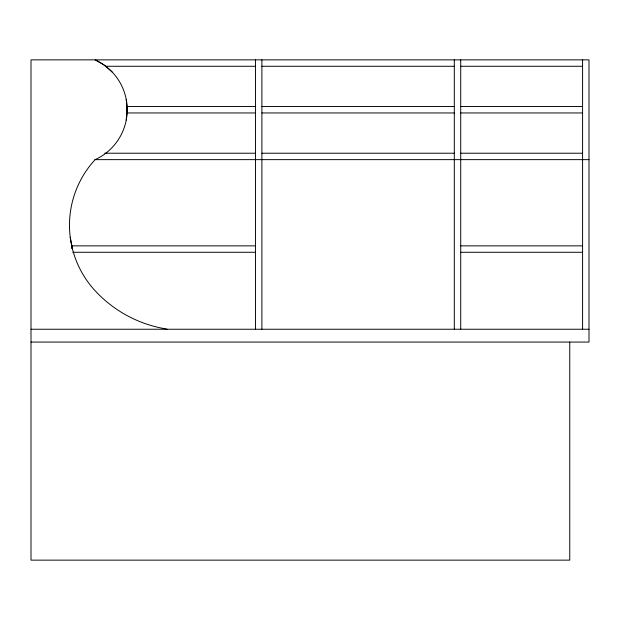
<?xml version="1.0" encoding="UTF-8"?>
<svg xmlns="http://www.w3.org/2000/svg" width="620" height="620" viewBox="0 0 620 620"><rect width="100%" height="100%" fill="white"/><g stroke="black" fill="none" stroke-linecap="round" stroke-linejoin="round"><path stroke-width="0.93" d="M126.217 120.125L127.208 109.748L126.217 99.371M105.508 66.278L255.487 66.278M261.896 66.278L454.313 66.278M460.722 66.278L582.583 66.278M126.79 106.539L255.487 106.539M261.896 106.539L454.313 106.539M460.722 106.539L582.583 106.539M126.79 112.956L255.487 112.956M261.896 112.956L454.313 112.956M460.722 112.956L582.583 112.956M104.796 153.218L255.487 153.218M261.896 153.218L454.313 153.218M460.722 153.218L582.583 153.218M94.86 159.635L589 159.635M71.409 245.861L255.487 245.861M460.722 245.861L582.583 245.861M72.788 252.278L255.487 252.278M460.722 252.278L582.583 252.278M31 329.243L589 329.243M31 342.07L589 342.07L589 59.861L31 59.861L31 560.139L569.757 560.139L569.757 342.07M167.067 329.243L164.254 328.615A123.884 123.884 0 0 1 95.139 290.757A96.604 96.604 0 0 1 95.139 159.635A54.831 54.831 0 0 0 95.139 59.861L104.168 65.077L112.05 71.897M70.231 237.173L72.455 248.969M582.583 59.861L582.583 329.243M460.722 59.861L460.722 329.243M454.313 59.861L454.313 329.243M261.896 59.861L261.896 329.243M255.487 59.861L255.487 329.243M126.899 106.539L126.899 112.956M71.866 245.861L71.866 248.612"/></g></svg>
